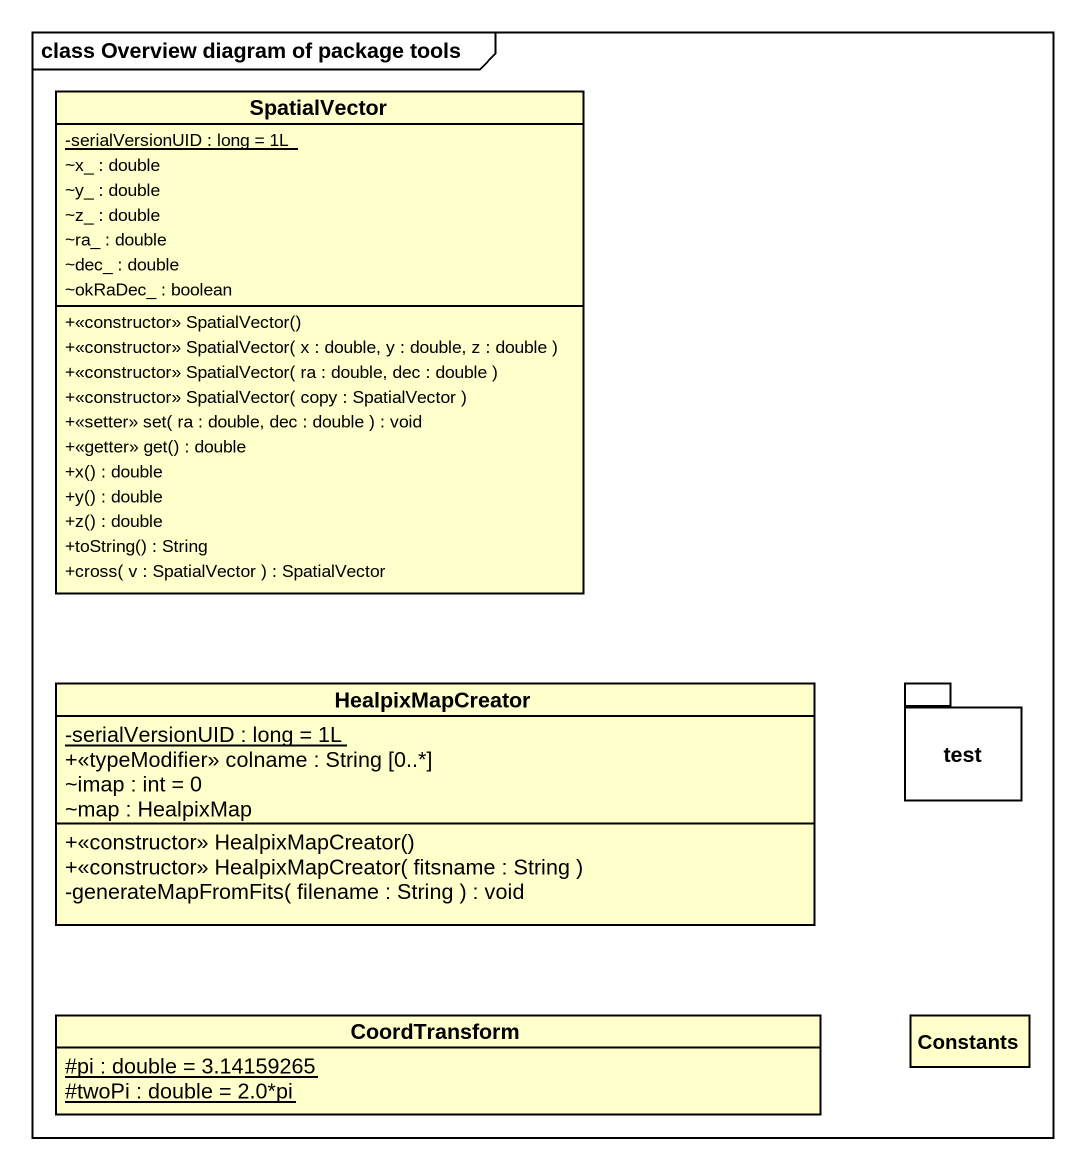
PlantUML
@startuml
mainframe class Overview diagram of package tools
hide circle
hide empty members
skinparam classAttributeIconSize 0
class SpatialVector {
  {static} -serialVersionUID : long = 1L
  ~x_ : double
  ~y_ : double
  ~z_ : double
  ~ra_ : double
  ~dec_ : double
  ~okRaDec_ : boolean
  +<<constructor>> SpatialVector()
  +<<constructor>> SpatialVector( x : double, y : double, z : double )
  +<<constructor>> SpatialVector( ra : double, dec : double )
  +<<constructor>> SpatialVector( copy : SpatialVector )
  +<<setter>> set( ra : double, dec : double ) : void
  +<<getter>> get() : double
  +x() : double
  +y() : double
  +z() : double
  +toString() : String
  +cross( v : SpatialVector ) : SpatialVector
}
class HealpixMapCreator {
  {static} -serialVersionUID : long = 1L
  +<<typeModifier>> colname : String [0..*]
  ~imap : int = 0
  ~map : HealpixMap
  +<<constructor>> HealpixMapCreator()
  +<<constructor>> HealpixMapCreator( fitsname : String )
  -generateMapFromFits( filename : String ) : void
}
package test {
}
class CoordTransform {
  {static} #pi : double = 3.14159265
  {static} #twoPi : double = 2.0*pi
}
class Constants
@enduml
